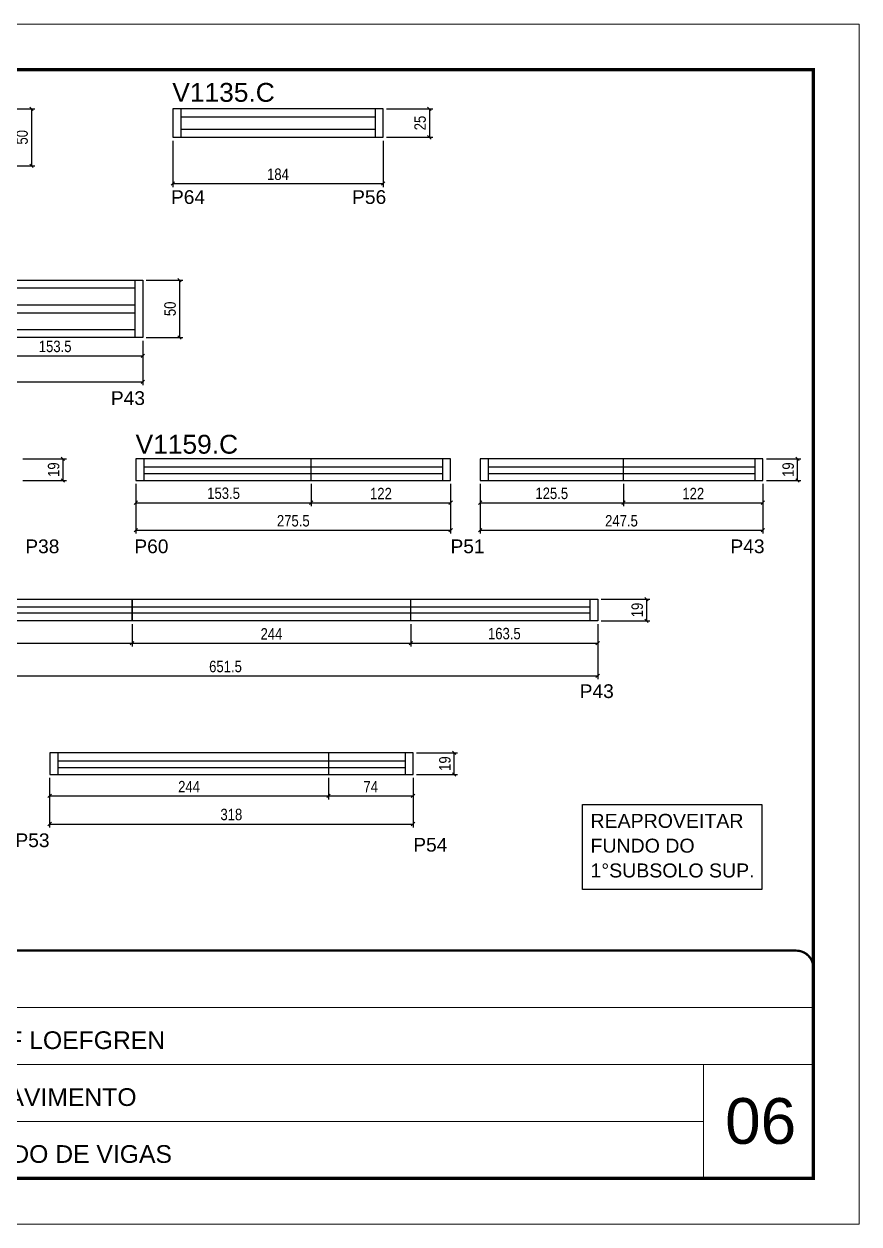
# Model space of a CAD drawing. Extents: x 1959 to 8212, y 239 to 4735.
# Drawn here: x 4312 to 5042, y 2537 to 3587 of the extents above; entities that cross this region are included whole.
import ezdxf

# ---------------------------------------------------------------- set-up
doc = ezdxf.new("R2010")
doc.units = 0
doc.linetypes.add('CONTINUO', pattern=[0])
doc.linetypes.add('DASHED', pattern=[0.75, 0.5, -0.25])
for name, color, linetype in [('5', 5, 'Continuous'), ('COTA', 241, 'Continuous'), ('NOMENCLATURA', 7, 'Continuous'), ('Painéis', 200, 'Continuous'), ('SARR_2.2x7', 40, 'Continuous')]:
    doc.layers.add(name, color=color, linetype=linetype)
for name, color, linetype, lineweight in [('CARIMBO', 255, 'Continuous', 9), ('Folhas', 255, 'Continuous', 9), ('SARRAFO DE PRESSAO', 251, 'DASHED', 9)]:
    doc.layers.add(name, color=color, linetype=linetype, lineweight=lineweight)
doc.styles.add('ARIAL', font='arial.ttf')
doc.styles.add('COTA TECNICA', font='techl___.ttf', dxfattribs={"height": 10})
doc.styles.add('COTA TECNICA-50', font='techl___.ttf', dxfattribs={"height": 10})
doc.styles.get("Standard").update_dxf_attribs({"font": 'arial.ttf'})
doc.dimstyles.new('COTA PAINEL-50', dxfattribs={"dimtxt": 10, "dimasz": 3, "dimexe": 3, "dimexo": 3, "dimgap": 3, "dimtad": 1, "dimdec": 1, "dimzin": 12, "dimdsep": 46, "dimtxsty": 'COTA TECNICA-50', "dimblk1": 'OBLIQUE', "dimblk2": 'OBLIQUE', "dimsah": 1, "dimcen": 0.9, "dimclrd": 4, "dimclre": 4, "dimclrt": 240, "dimadec": 1, "dimazin": 3, "dimtfac": 1, "dimtdec": 1, "dimtmove": 0, "dimatfit": 3, "dimfxl": 1, "dimtolj": 1, "dimtzin": 12, "dimarcsym": 0})
doc.dimstyles.new('PAINEL', dxfattribs={"dimtxt": 10, "dimasz": 3, "dimexe": 3, "dimexo": 3, "dimgap": 3, "dimtad": 1, "dimdec": 1, "dimzin": 12, "dimdsep": 46, "dimtxsty": 'COTA TECNICA', "dimblk1": 'OBLIQUE', "dimblk2": 'OBLIQUE', "dimsah": 1, "dimcen": 0.9, "dimclrd": 4, "dimclre": 4, "dimclrt": 240, "dimadec": 1, "dimazin": 3, "dimtfac": 1, "dimtdec": 1, "dimtmove": 0, "dimatfit": 3, "dimfxl": 1, "dimtolj": 1, "dimtzin": 12, "dimarcsym": 0})

# ---------------------------------------------------------------- blocks, each defined once
blk = doc.blocks.new('9999999999')
at = {"color": 30, "linetype": 'CONTINUO'}
for p, q in [((98564.6, 34379.6), (99584, 34379.6)), ((98564.6, 34329.8), (99488, 34329.8)), ((99584, 34329.8), (99488, 34329.8)), ((99488, 34329.8), (99488, 34230.2)), ((98564.6, 34280), (99488, 34280))]:
    blk.add_line(p, q, dxfattribs=at)
at = {"color": 30, "linetype": 'CONTINUO', "const_width": 2}
blk.add_lwpolyline([(99584, 34230.2), (99584, 34414.4, 0.414214), (99569, 34429.4), (98229, 34429.4, 0.414214), (98214, 34414.4), (98214, 34245.2, 0.414214), (98229, 34230.2), (99584, 34230.2)], format="xyb", dxfattribs=at)
at = {"layer": 'Folhas'}
blk.add_lwpolyline([(98139, 34190.2), (99624, 34190.2), (99624, 35240.2), (98139, 35240.2)], close=True, dxfattribs=at)
at = {"layer": 'Folhas', "color": 30, "const_width": 3}
blk.add_lwpolyline([(98214, 34230.2), (99584, 34230.2), (99584, 35200.2), (98214, 35200.2)], close=True, dxfattribs=at)
at = {"color": 7, "linetype": 'Continuous', "ltscale": 5, "style": 'ARIAL'}
for s, p in [('LEAF LOEFGREN', (98837.7, 34343.3)), ('3° PAVIMENTO', (98837.7, 34293.5)), ('FUNDO DE VIGAS', (98837.7, 34243.7))]:
    blk.add_text(s, height=15.483, dxfattribs=at).set_placement(p)
blk = doc.blocks.new('_Oblique')
at = {"color": 0, "linetype": 'ByBlock', "lineweight": -2}
blk.add_line((-0.5, -0.5), (0.5, 0.5), dxfattribs=at)
blk = doc.blocks.new('*D14')
at = {"layer": 'COTA', "color": 4, "lineweight": -2, "transparency": 16777216}
for p, q in [((4289, 3512.5), (4321.1, 3512.5)), ((4318.1, 3512.5), (4318.1, 3462.5)), ((4289, 3462.5), (4321.1, 3462.5))]:
    blk.add_line(p, q, dxfattribs=at)
at = {"layer": 'Defpoints', "color": 0, "transparency": 16777216}
for p in [(4286, 3512.5), (4286, 3462.5), (4318.1, 3462.5)]:
    blk.add_point(p, dxfattribs=at)
at = {"layer": 'COTA', "color": 4, "lineweight": -2, "transparency": 16777216, "xscale": 3, "yscale": 3, "zscale": 3}
for p, rotation in [((4318.1, 3512.5), 90), ((4318.1, 3462.5), 270)]:
    blk.add_blockref('_Oblique', p, dxfattribs=dict(at, rotation=rotation))
at = {"layer": 'COTA', "color": 240, "transparency": 16777216, "insert": (4309.9, 3487.5), "char_height": 10, "attachment_point": 5, "rotation": 90, "style": 'COTA TECNICA'}
blk.add_mtext('\\A1;50', dxfattribs=at)
blk = doc.blocks.new('*D18')
at = {"layer": 'COTA', "color": 4, "lineweight": -2, "transparency": 16777216}
for p, q in [((4140, 3309.4), (4140, 3270.5)), ((4415.5, 3309.4), (4415.5, 3270.5)), ((4140, 3273.5), (4415.5, 3273.5))]:
    blk.add_line(p, q, dxfattribs=at)
at = {"layer": 'Defpoints', "color": 0, "transparency": 16777216}
for p in [(4140, 3312.4), (4415.5, 3312.4), (4415.5, 3273.5)]:
    blk.add_point(p, dxfattribs=at)
at = {"layer": 'COTA', "color": 4, "lineweight": -2, "transparency": 16777216, "xscale": 3, "yscale": 3, "zscale": 3, "rotation": 180}
blk.add_blockref('_Oblique', (4140, 3273.5), dxfattribs=at)
at = {"layer": 'COTA', "color": 4, "lineweight": -2, "transparency": 16777216, "xscale": 3, "yscale": 3, "zscale": 3}
blk.add_blockref('_Oblique', (4415.5, 3273.5), dxfattribs=at)
at = {"layer": 'COTA', "color": 240, "transparency": 16777216, "insert": (4277.8, 3281.6), "char_height": 10, "attachment_point": 5, "style": 'COTA TECNICA'}
blk.add_mtext('\\A1;275.5', dxfattribs=at)
blk = doc.blocks.new('*D19')
at = {"layer": 'COTA', "color": 4, "lineweight": -2, "transparency": 16777216}
for p, q in [((4418.5, 3362.4), (4450.6, 3362.4)), ((4447.6, 3362.4), (4447.6, 3312.4)), ((4418.5, 3312.4), (4450.6, 3312.4))]:
    blk.add_line(p, q, dxfattribs=at)
at = {"layer": 'Defpoints', "color": 0, "transparency": 16777216}
for p in [(4415.5, 3362.4), (4415.5, 3312.4), (4447.6, 3312.4)]:
    blk.add_point(p, dxfattribs=at)
at = {"layer": 'COTA', "color": 4, "lineweight": -2, "transparency": 16777216, "xscale": 3, "yscale": 3, "zscale": 3}
for p, rotation in [((4447.6, 3362.4), 90), ((4447.6, 3312.4), 270)]:
    blk.add_blockref('_Oblique', p, dxfattribs=dict(at, rotation=rotation))
at = {"layer": 'COTA', "color": 240, "transparency": 16777216, "insert": (4439.4, 3337.4), "char_height": 10, "attachment_point": 5, "rotation": 90, "style": 'COTA TECNICA'}
blk.add_mtext('\\A1;50', dxfattribs=at)
blk = doc.blocks.new('*D22')
at = {"layer": 'COTA', "color": 4, "lineweight": -2, "transparency": 16777216}
for p, q in [((4262, 3309.4), (4262, 3293.3)), ((4415.5, 3309.4), (4415.5, 3293.3)), ((4262, 3296.3), (4415.5, 3296.3))]:
    blk.add_line(p, q, dxfattribs=at)
at = {"layer": 'Defpoints', "color": 0, "transparency": 16777216}
for p in [(4262, 3312.4), (4415.5, 3312.4), (4415.5, 3296.3)]:
    blk.add_point(p, dxfattribs=at)
at = {"layer": 'COTA', "color": 4, "lineweight": -2, "transparency": 16777216, "xscale": 3, "yscale": 3, "zscale": 3, "rotation": 180}
blk.add_blockref('_Oblique', (4262, 3296.3), dxfattribs=at)
at = {"layer": 'COTA', "color": 4, "lineweight": -2, "transparency": 16777216, "xscale": 3, "yscale": 3, "zscale": 3}
blk.add_blockref('_Oblique', (4415.5, 3296.3), dxfattribs=at)
at = {"layer": 'COTA', "color": 240, "transparency": 16777216, "insert": (4338.8, 3304.5), "char_height": 10, "attachment_point": 5, "style": 'COTA TECNICA'}
blk.add_mtext('\\A1;153.5', dxfattribs=at)
blk = doc.blocks.new('*D861')
at = {"layer": 'COTA', "color": 4, "lineweight": -2, "transparency": 16777216}
for p, q in [((4310.5, 3206.2), (4348.6, 3206.2)), ((4345.6, 3206.2), (4345.6, 3187.2)), ((4310.5, 3187.2), (4348.6, 3187.2))]:
    blk.add_line(p, q, dxfattribs=at)
at = {"layer": 'Defpoints', "color": 0, "transparency": 16777216}
for p in [(4307.5, 3206.2), (4307.5, 3187.2), (4345.6, 3187.2)]:
    blk.add_point(p, dxfattribs=at)
at = {"layer": 'COTA', "color": 4, "lineweight": -2, "transparency": 16777216, "xscale": 3, "yscale": 3, "zscale": 3}
for p, rotation in [((4345.6, 3206.2), 90), ((4345.6, 3187.2), 270)]:
    blk.add_blockref('_Oblique', p, dxfattribs=dict(at, rotation=rotation))
at = {"layer": 'COTA', "color": 240, "transparency": 16777216, "insert": (4337.5, 3196.7), "char_height": 10, "attachment_point": 5, "rotation": 90, "style": 'COTA TECNICA'}
blk.add_mtext('\\A1;19', dxfattribs=at)
blk = doc.blocks.new('*D862')
at = {"layer": 'COTA', "color": 4, "linetype": 'ByBlock', "lineweight": -2, "transparency": 16777216}
for p, q in [((4162.1, 3061.4), (4162.1, 3041.9)), ((4406.1, 3061.4), (4406.1, 3041.9)), ((4162.1, 3044.9), (4406.1, 3044.9))]:
    blk.add_line(p, q, dxfattribs=at)
at = {"layer": 'Defpoints', "color": 0, "linetype": 'ByBlock', "transparency": 16777216}
for p in [(4162.1, 3064.4), (4406.1, 3064.4), (4406.1, 3044.9)]:
    blk.add_point(p, dxfattribs=at)
at = {"layer": 'COTA', "color": 4, "linetype": 'ByBlock', "lineweight": -2, "transparency": 16777216, "xscale": 3, "yscale": 3, "zscale": 3, "rotation": 180}
blk.add_blockref('_Oblique', (4162.1, 3044.9), dxfattribs=at)
at = {"layer": 'COTA', "color": 4, "linetype": 'ByBlock', "lineweight": -2, "transparency": 16777216, "xscale": 3, "yscale": 3, "zscale": 3}
blk.add_blockref('_Oblique', (4406.1, 3044.9), dxfattribs=at)
at = {"layer": 'COTA', "color": 240, "linetype": 'ByBlock', "transparency": 16777216, "insert": (4284.1, 3053), "char_height": 10, "attachment_point": 5, "style": 'COTA TECNICA-50'}
blk.add_mtext('\\A1;244', dxfattribs=at)
blk = doc.blocks.new('*D863')
at = {"layer": 'COTA', "color": 4, "linetype": 'ByBlock', "lineweight": -2, "transparency": 16777216}
for p, q in [((4406.1, 3061.4), (4406.1, 3041.9)), ((4650.1, 3061.4), (4650.1, 3041.9)), ((4406.1, 3044.9), (4650.1, 3044.9))]:
    blk.add_line(p, q, dxfattribs=at)
at = {"layer": 'Defpoints', "color": 0, "linetype": 'ByBlock', "transparency": 16777216}
for p in [(4406.1, 3064.4), (4650.1, 3064.4), (4650.1, 3044.9)]:
    blk.add_point(p, dxfattribs=at)
at = {"layer": 'COTA', "color": 4, "linetype": 'ByBlock', "lineweight": -2, "transparency": 16777216, "xscale": 3, "yscale": 3, "zscale": 3, "rotation": 180}
blk.add_blockref('_Oblique', (4406.1, 3044.9), dxfattribs=at)
at = {"layer": 'COTA', "color": 4, "linetype": 'ByBlock', "lineweight": -2, "transparency": 16777216, "xscale": 3, "yscale": 3, "zscale": 3}
blk.add_blockref('_Oblique', (4650.1, 3044.9), dxfattribs=at)
at = {"layer": 'COTA', "color": 240, "linetype": 'ByBlock', "transparency": 16777216, "insert": (4528.1, 3053), "char_height": 10, "attachment_point": 5, "style": 'COTA TECNICA-50'}
blk.add_mtext('\\A1;244', dxfattribs=at)
blk = doc.blocks.new('*D864')
at = {"layer": 'COTA', "color": 4, "lineweight": -2, "transparency": 16777216}
for p, q in [((4162.1, 3061.4), (4162.1, 3013.3)), ((4813.6, 3061.4), (4813.6, 3013.3)), ((4162.1, 3016.3), (4813.6, 3016.3))]:
    blk.add_line(p, q, dxfattribs=at)
at = {"layer": 'Defpoints', "color": 0, "transparency": 16777216}
for p in [(4162.1, 3064.4), (4813.6, 3064.4), (4813.6, 3016.3)]:
    blk.add_point(p, dxfattribs=at)
at = {"layer": 'COTA', "color": 4, "lineweight": -2, "transparency": 16777216, "xscale": 3, "yscale": 3, "zscale": 3, "rotation": 180}
blk.add_blockref('_Oblique', (4162.1, 3016.3), dxfattribs=at)
at = {"layer": 'COTA', "color": 4, "lineweight": -2, "transparency": 16777216, "xscale": 3, "yscale": 3, "zscale": 3}
blk.add_blockref('_Oblique', (4813.6, 3016.3), dxfattribs=at)
at = {"layer": 'COTA', "color": 240, "transparency": 16777216, "insert": (4487.9, 3024.4), "char_height": 10, "attachment_point": 5, "style": 'COTA TECNICA'}
blk.add_mtext('\\A1;651.5', dxfattribs=at)
blk = doc.blocks.new('*D865')
at = {"layer": 'COTA', "color": 4, "lineweight": -2, "transparency": 16777216}
for p, q in [((4650.1, 3061.4), (4650.1, 3041.9)), ((4813.6, 3061.4), (4813.6, 3041.9)), ((4650.1, 3044.9), (4813.6, 3044.9))]:
    blk.add_line(p, q, dxfattribs=at)
at = {"layer": 'Defpoints', "color": 0, "transparency": 16777216}
for p in [(4650.1, 3064.4), (4813.6, 3064.4), (4813.6, 3044.9)]:
    blk.add_point(p, dxfattribs=at)
at = {"layer": 'COTA', "color": 4, "lineweight": -2, "transparency": 16777216, "xscale": 3, "yscale": 3, "zscale": 3, "rotation": 180}
blk.add_blockref('_Oblique', (4650.1, 3044.9), dxfattribs=at)
at = {"layer": 'COTA', "color": 4, "lineweight": -2, "transparency": 16777216, "xscale": 3, "yscale": 3, "zscale": 3}
blk.add_blockref('_Oblique', (4813.6, 3044.9), dxfattribs=at)
at = {"layer": 'COTA', "color": 240, "transparency": 16777216, "insert": (4731.9, 3053.2), "char_height": 10, "attachment_point": 5, "style": 'COTA TECNICA'}
blk.add_mtext('\\A1;163.5', dxfattribs=at)
blk = doc.blocks.new('*D866')
at = {"layer": 'COTA', "color": 4, "lineweight": -2, "transparency": 16777216}
for p, q in [((4816.6, 3083.4), (4859.2, 3083.4)), ((4856.2, 3083.4), (4856.2, 3064.4)), ((4816.6, 3064.4), (4859.2, 3064.4))]:
    blk.add_line(p, q, dxfattribs=at)
at = {"layer": 'Defpoints', "color": 0, "transparency": 16777216}
for p in [(4813.6, 3083.4), (4813.6, 3064.4), (4856.2, 3064.4)]:
    blk.add_point(p, dxfattribs=at)
at = {"layer": 'COTA', "color": 4, "lineweight": -2, "transparency": 16777216, "xscale": 3, "yscale": 3, "zscale": 3}
for p, rotation in [((4856.2, 3083.4), 90), ((4856.2, 3064.4), 270)]:
    blk.add_blockref('_Oblique', p, dxfattribs=dict(at, rotation=rotation))
at = {"layer": 'COTA', "color": 240, "transparency": 16777216, "insert": (4848.2, 3073.9), "char_height": 10, "attachment_point": 5, "rotation": 90, "style": 'COTA TECNICA'}
blk.add_mtext('\\A1;19', dxfattribs=at)
blk = doc.blocks.new('*D871')
at = {"layer": 'COTA', "color": 4, "linetype": 'ByBlock', "lineweight": -2, "transparency": 16777216}
for p, q in [((4334, 2927), (4334, 2883.6)), ((4652, 2927), (4652, 2883.6)), ((4334, 2886.6), (4652, 2886.6))]:
    blk.add_line(p, q, dxfattribs=at)
at = {"layer": 'Defpoints', "color": 0, "linetype": 'ByBlock', "transparency": 16777216}
for p in [(4334, 2930), (4652, 2930), (4652, 2886.6)]:
    blk.add_point(p, dxfattribs=at)
at = {"layer": 'COTA', "color": 4, "linetype": 'ByBlock', "lineweight": -2, "transparency": 16777216, "xscale": 3, "yscale": 3, "zscale": 3, "rotation": 180}
blk.add_blockref('_Oblique', (4334, 2886.6), dxfattribs=at)
at = {"layer": 'COTA', "color": 4, "linetype": 'ByBlock', "lineweight": -2, "transparency": 16777216, "xscale": 3, "yscale": 3, "zscale": 3}
blk.add_blockref('_Oblique', (4652, 2886.6), dxfattribs=at)
at = {"layer": 'COTA', "color": 240, "linetype": 'ByBlock', "transparency": 16777216, "insert": (4493, 2894.9), "char_height": 10, "attachment_point": 5, "style": 'COTA TECNICA-50'}
blk.add_mtext('\\A1;318', dxfattribs=at)
blk = doc.blocks.new('*D872')
at = {"layer": 'COTA', "color": 4, "lineweight": -2, "transparency": 16777216}
for p, q in [((4334, 2927), (4334, 2908.2)), ((4578, 2927), (4578, 2908.2)), ((4334, 2911.2), (4578, 2911.2))]:
    blk.add_line(p, q, dxfattribs=at)
at = {"layer": 'Defpoints', "color": 0, "transparency": 16777216}
for p in [(4334, 2930), (4578, 2930), (4578, 2911.2)]:
    blk.add_point(p, dxfattribs=at)
at = {"layer": 'COTA', "color": 4, "lineweight": -2, "transparency": 16777216, "xscale": 3, "yscale": 3, "zscale": 3, "rotation": 180}
blk.add_blockref('_Oblique', (4334, 2911.2), dxfattribs=at)
at = {"layer": 'COTA', "color": 4, "lineweight": -2, "transparency": 16777216, "xscale": 3, "yscale": 3, "zscale": 3}
blk.add_blockref('_Oblique', (4578, 2911.2), dxfattribs=at)
at = {"layer": 'COTA', "color": 240, "transparency": 16777216, "insert": (4456, 2919.3), "char_height": 10, "attachment_point": 5, "style": 'COTA TECNICA'}
blk.add_mtext('\\A1;244', dxfattribs=at)
blk = doc.blocks.new('*D873')
at = {"layer": 'COTA', "color": 4, "lineweight": -2, "transparency": 16777216}
for p, q in [((4578, 2927), (4578, 2908.2)), ((4652, 2927), (4652, 2908.2)), ((4578, 2911.2), (4652, 2911.2))]:
    blk.add_line(p, q, dxfattribs=at)
at = {"layer": 'Defpoints', "color": 0, "transparency": 16777216}
for p in [(4578, 2930), (4652, 2930), (4652, 2911.2)]:
    blk.add_point(p, dxfattribs=at)
at = {"layer": 'COTA', "color": 4, "lineweight": -2, "transparency": 16777216, "xscale": 3, "yscale": 3, "zscale": 3, "rotation": 180}
blk.add_blockref('_Oblique', (4578, 2911.2), dxfattribs=at)
at = {"layer": 'COTA', "color": 4, "lineweight": -2, "transparency": 16777216, "xscale": 3, "yscale": 3, "zscale": 3}
blk.add_blockref('_Oblique', (4652, 2911.2), dxfattribs=at)
at = {"layer": 'COTA', "color": 240, "transparency": 16777216, "insert": (4615, 2919.3), "char_height": 10, "attachment_point": 5, "style": 'COTA TECNICA'}
blk.add_mtext('\\A1;74', dxfattribs=at)
blk = doc.blocks.new('*D874')
at = {"layer": 'COTA', "color": 4, "lineweight": -2, "transparency": 16777216}
for p, q in [((4655, 2949), (4691, 2949)), ((4688, 2930), (4688, 2949)), ((4655, 2930), (4691, 2930))]:
    blk.add_line(p, q, dxfattribs=at)
at = {"layer": 'Defpoints', "color": 0, "transparency": 16777216}
for p in [(4652, 2949), (4688, 2949), (4652, 2930)]:
    blk.add_point(p, dxfattribs=at)
at = {"layer": 'COTA', "color": 4, "lineweight": -2, "transparency": 16777216, "xscale": 3, "yscale": 3, "zscale": 3}
for p, rotation in [((4688, 2949), 90), ((4688, 2930), 270)]:
    blk.add_blockref('_Oblique', p, dxfattribs=dict(at, rotation=rotation))
at = {"layer": 'COTA', "color": 240, "transparency": 16777216, "insert": (4679.9, 2939.5), "char_height": 10, "attachment_point": 5, "rotation": 90, "style": 'COTA TECNICA'}
blk.add_mtext('\\A1;19', dxfattribs=at)
blk = doc.blocks.new('*D926')
at = {"layer": 'COTA', "color": 4, "linetype": 'ByBlock', "lineweight": -2, "transparency": 16777216}
for p, q in [((4441.8, 3484.5), (4441.8, 3444)), ((4625.8, 3484.5), (4625.8, 3444)), ((4441.8, 3447), (4625.8, 3447))]:
    blk.add_line(p, q, dxfattribs=at)
at = {"layer": 'Defpoints', "color": 0, "linetype": 'ByBlock', "transparency": 16777216}
for p in [(4441.8, 3487.5), (4625.8, 3487.5), (4625.8, 3447)]:
    blk.add_point(p, dxfattribs=at)
at = {"layer": 'COTA', "color": 4, "linetype": 'ByBlock', "lineweight": -2, "transparency": 16777216, "xscale": 3, "yscale": 3, "zscale": 3, "rotation": 180}
blk.add_blockref('_Oblique', (4441.8, 3447), dxfattribs=at)
at = {"layer": 'COTA', "color": 4, "linetype": 'ByBlock', "lineweight": -2, "transparency": 16777216, "xscale": 3, "yscale": 3, "zscale": 3}
blk.add_blockref('_Oblique', (4625.8, 3447), dxfattribs=at)
at = {"layer": 'COTA', "color": 240, "linetype": 'ByBlock', "transparency": 16777216, "insert": (4533.8, 3455.1), "char_height": 10, "attachment_point": 5, "style": 'COTA TECNICA-50'}
blk.add_mtext('\\A1;184', dxfattribs=at)
blk = doc.blocks.new('*D927')
at = {"layer": 'COTA', "color": 4, "lineweight": -2, "transparency": 16777216}
for p, q in [((4628.8, 3512.5), (4669.3, 3512.5)), ((4666.3, 3512.5), (4666.3, 3487.5)), ((4628.8, 3487.5), (4669.3, 3487.5))]:
    blk.add_line(p, q, dxfattribs=at)
at = {"layer": 'Defpoints', "color": 0, "transparency": 16777216}
for p in [(4625.8, 3512.5), (4625.8, 3487.5), (4666.3, 3487.5)]:
    blk.add_point(p, dxfattribs=at)
at = {"layer": 'COTA', "color": 4, "lineweight": -2, "transparency": 16777216, "xscale": 3, "yscale": 3, "zscale": 3}
for p, rotation in [((4666.3, 3512.5), 90), ((4666.3, 3487.5), 270)]:
    blk.add_blockref('_Oblique', p, dxfattribs=dict(at, rotation=rotation))
at = {"layer": 'COTA', "color": 240, "transparency": 16777216, "insert": (4658.2, 3500), "char_height": 10, "attachment_point": 5, "rotation": 90, "style": 'COTA TECNICA'}
blk.add_mtext('\\A1;25', dxfattribs=at)
blk = doc.blocks.new('*D996')
at = {"layer": 'COTA', "color": 4, "linetype": 'ByBlock', "lineweight": -2, "transparency": 16777216}
for p, q in [((4409.4, 3184.2), (4409.4, 3140.8)), ((4684.9, 3184.2), (4684.9, 3140.8)), ((4409.4, 3143.8), (4684.9, 3143.8))]:
    blk.add_line(p, q, dxfattribs=at)
at = {"layer": 'Defpoints', "color": 0, "linetype": 'ByBlock', "transparency": 16777216}
for p in [(4409.4, 3187.2), (4684.9, 3187.2), (4684.9, 3143.8)]:
    blk.add_point(p, dxfattribs=at)
at = {"layer": 'COTA', "color": 4, "linetype": 'ByBlock', "lineweight": -2, "transparency": 16777216, "xscale": 3, "yscale": 3, "zscale": 3, "rotation": 180}
blk.add_blockref('_Oblique', (4409.4, 3143.8), dxfattribs=at)
at = {"layer": 'COTA', "color": 4, "linetype": 'ByBlock', "lineweight": -2, "transparency": 16777216, "xscale": 3, "yscale": 3, "zscale": 3}
blk.add_blockref('_Oblique', (4684.9, 3143.8), dxfattribs=at)
at = {"layer": 'COTA', "color": 240, "linetype": 'ByBlock', "transparency": 16777216, "insert": (4547.2, 3151.9), "char_height": 10, "attachment_point": 5, "style": 'COTA TECNICA-50'}
blk.add_mtext('\\A1;275.5', dxfattribs=at)
blk = doc.blocks.new('*D997')
at = {"layer": 'COTA', "color": 4, "lineweight": -2, "transparency": 16777216}
for p, q in [((4409.4, 3184.2), (4409.4, 3164.8)), ((4562.9, 3184.2), (4562.9, 3164.8)), ((4409.4, 3167.8), (4562.9, 3167.8))]:
    blk.add_line(p, q, dxfattribs=at)
at = {"layer": 'Defpoints', "color": 0, "transparency": 16777216}
for p in [(4409.4, 3187.2), (4562.9, 3187.2), (4562.9, 3167.8)]:
    blk.add_point(p, dxfattribs=at)
at = {"layer": 'COTA', "color": 4, "lineweight": -2, "transparency": 16777216, "xscale": 3, "yscale": 3, "zscale": 3, "rotation": 180}
blk.add_blockref('_Oblique', (4409.4, 3167.8), dxfattribs=at)
at = {"layer": 'COTA', "color": 4, "lineweight": -2, "transparency": 16777216, "xscale": 3, "yscale": 3, "zscale": 3}
blk.add_blockref('_Oblique', (4562.9, 3167.8), dxfattribs=at)
at = {"layer": 'COTA', "color": 240, "transparency": 16777216, "insert": (4486.2, 3176), "char_height": 10, "attachment_point": 5, "style": 'COTA TECNICA'}
blk.add_mtext('\\A1;153.5', dxfattribs=at)
blk = doc.blocks.new('*D998')
at = {"layer": 'COTA', "color": 4, "lineweight": -2, "transparency": 16777216}
for p, q in [((4562.9, 3184.2), (4562.9, 3164.8)), ((4684.9, 3184.2), (4684.9, 3164.8)), ((4562.9, 3167.8), (4684.9, 3167.8))]:
    blk.add_line(p, q, dxfattribs=at)
at = {"layer": 'Defpoints', "color": 0, "transparency": 16777216}
for p in [(4562.9, 3187.2), (4684.9, 3187.2), (4684.9, 3167.8)]:
    blk.add_point(p, dxfattribs=at)
at = {"layer": 'COTA', "color": 4, "lineweight": -2, "transparency": 16777216, "xscale": 3, "yscale": 3, "zscale": 3, "rotation": 180}
blk.add_blockref('_Oblique', (4562.9, 3167.8), dxfattribs=at)
at = {"layer": 'COTA', "color": 4, "lineweight": -2, "transparency": 16777216, "xscale": 3, "yscale": 3, "zscale": 3}
blk.add_blockref('_Oblique', (4684.9, 3167.8), dxfattribs=at)
at = {"layer": 'COTA', "color": 240, "transparency": 16777216, "insert": (4623.9, 3175.8), "char_height": 10, "attachment_point": 5, "style": 'COTA TECNICA'}
blk.add_mtext('\\A1;122', dxfattribs=at)
blk = doc.blocks.new('*D995')
at = {"layer": 'COTA', "color": 4, "linetype": 'ByBlock', "lineweight": -2, "transparency": 16777216}
for p, q in [((4710.7, 3184.2), (4710.7, 3140.8)), ((4958.2, 3184.2), (4958.2, 3140.8)), ((4710.7, 3143.8), (4958.2, 3143.8))]:
    blk.add_line(p, q, dxfattribs=at)
at = {"layer": 'Defpoints', "color": 0, "linetype": 'ByBlock', "transparency": 16777216}
for p in [(4710.7, 3187.2), (4958.2, 3187.2), (4958.2, 3143.8)]:
    blk.add_point(p, dxfattribs=at)
at = {"layer": 'COTA', "color": 4, "linetype": 'ByBlock', "lineweight": -2, "transparency": 16777216, "xscale": 3, "yscale": 3, "zscale": 3, "rotation": 180}
blk.add_blockref('_Oblique', (4710.7, 3143.8), dxfattribs=at)
at = {"layer": 'COTA', "color": 4, "linetype": 'ByBlock', "lineweight": -2, "transparency": 16777216, "xscale": 3, "yscale": 3, "zscale": 3}
blk.add_blockref('_Oblique', (4958.2, 3143.8), dxfattribs=at)
at = {"layer": 'COTA', "color": 240, "linetype": 'ByBlock', "transparency": 16777216, "insert": (4834.4, 3151.9), "char_height": 10, "attachment_point": 5, "style": 'COTA TECNICA-50'}
blk.add_mtext('\\A1;247.5', dxfattribs=at)
blk = doc.blocks.new('*D999')
at = {"layer": 'COTA', "color": 4, "lineweight": -2, "transparency": 16777216}
for p, q in [((4710.7, 3184.2), (4710.7, 3164.8)), ((4836.2, 3184.2), (4836.2, 3164.8)), ((4710.7, 3167.8), (4836.2, 3167.8))]:
    blk.add_line(p, q, dxfattribs=at)
at = {"layer": 'Defpoints', "color": 0, "transparency": 16777216}
for p in [(4710.7, 3187.2), (4836.2, 3187.2), (4836.2, 3167.8)]:
    blk.add_point(p, dxfattribs=at)
at = {"layer": 'COTA', "color": 4, "lineweight": -2, "transparency": 16777216, "xscale": 3, "yscale": 3, "zscale": 3, "rotation": 180}
blk.add_blockref('_Oblique', (4710.7, 3167.8), dxfattribs=at)
at = {"layer": 'COTA', "color": 4, "lineweight": -2, "transparency": 16777216, "xscale": 3, "yscale": 3, "zscale": 3}
blk.add_blockref('_Oblique', (4836.2, 3167.8), dxfattribs=at)
at = {"layer": 'COTA', "color": 240, "transparency": 16777216, "insert": (4773.4, 3175.9), "char_height": 10, "attachment_point": 5, "style": 'COTA TECNICA'}
blk.add_mtext('\\A1;125.5', dxfattribs=at)
blk = doc.blocks.new('*D1000')
at = {"layer": 'COTA', "color": 4, "lineweight": -2, "transparency": 16777216}
for p, q in [((4836.2, 3184.2), (4836.2, 3164.8)), ((4958.2, 3184.2), (4958.2, 3164.8)), ((4836.2, 3167.8), (4958.2, 3167.8))]:
    blk.add_line(p, q, dxfattribs=at)
at = {"layer": 'Defpoints', "color": 0, "transparency": 16777216}
for p in [(4836.2, 3187.2), (4958.2, 3187.2), (4958.2, 3167.8)]:
    blk.add_point(p, dxfattribs=at)
at = {"layer": 'COTA', "color": 4, "lineweight": -2, "transparency": 16777216, "xscale": 3, "yscale": 3, "zscale": 3, "rotation": 180}
blk.add_blockref('_Oblique', (4836.2, 3167.8), dxfattribs=at)
at = {"layer": 'COTA', "color": 4, "lineweight": -2, "transparency": 16777216, "xscale": 3, "yscale": 3, "zscale": 3}
blk.add_blockref('_Oblique', (4958.2, 3167.8), dxfattribs=at)
at = {"layer": 'COTA', "color": 240, "transparency": 16777216, "insert": (4897.2, 3175.8), "char_height": 10, "attachment_point": 5, "style": 'COTA TECNICA'}
blk.add_mtext('\\A1;122', dxfattribs=at)
blk = doc.blocks.new('*D1001')
at = {"layer": 'COTA', "color": 4, "lineweight": -2, "transparency": 16777216}
for p, q in [((4961.2, 3206.2), (4991.4, 3206.2)), ((4988.4, 3187.2), (4988.4, 3206.2)), ((4961.2, 3187.2), (4991.4, 3187.2))]:
    blk.add_line(p, q, dxfattribs=at)
at = {"layer": 'Defpoints', "color": 0, "transparency": 16777216}
for p in [(4958.2, 3206.2), (4988.4, 3206.2), (4958.2, 3187.2)]:
    blk.add_point(p, dxfattribs=at)
at = {"layer": 'COTA', "color": 4, "lineweight": -2, "transparency": 16777216, "xscale": 3, "yscale": 3, "zscale": 3}
for p, rotation in [((4988.4, 3206.2), 90), ((4988.4, 3187.2), 270)]:
    blk.add_blockref('_Oblique', p, dxfattribs=dict(at, rotation=rotation))
at = {"layer": 'COTA', "color": 240, "transparency": 16777216, "insert": (4980.3, 3196.7), "char_height": 10, "attachment_point": 5, "rotation": 90, "style": 'COTA TECNICA'}
blk.add_mtext('\\A1;19', dxfattribs=at)

msp = doc.modelspace()

# ---------------------------------------------------------------- linework, layer by layer
at = {"layer": 'COTA'}
msp.add_lwpolyline([(4800.29, 2903.59), (4957.24, 2903.59), (4957.24, 2829.34), (4800.29, 2829.34)], close=True, dxfattribs=at)
at = {"layer": 'Painéis'}
for p, q in [((3896.02, 3362.36), (4415.52, 3362.36)), ((4415.52, 3362.36), (4415.52, 3312.36)), ((4415.52, 3312.36), (3896.02, 3312.36)), ((4406.1, 3083.41), (4813.6, 3083.41)), ((4406.1, 3064.41), (4406.1, 3083.41)), ((4650.1, 3064.41), (4650.1, 3083.41)), ((4813.6, 3083.41), (4813.6, 3064.41)), ((4813.6, 3064.41), (4406.1, 3064.41))]:
    msp.add_line(p, q, dxfattribs=at)
at = {"layer": 'Painéis', "linetype": 'ByBlock'}
for p, q in [((4409.42, 3206.24), (4409.42, 3187.24)), ((4684.92, 3206.24), (4409.42, 3206.24)), ((4562.92, 3187.24), (4562.92, 3206.24)), ((4684.92, 3187.24), (4684.92, 3206.24)), ((4710.67, 3206.24), (4710.67, 3187.24)), ((4958.17, 3206.24), (4710.67, 3206.24)), ((4836.17, 3187.24), (4836.17, 3206.24)), ((4958.17, 3187.24), (4958.17, 3206.24)), ((4409.42, 3187.24), (4684.92, 3187.24)), ((4710.67, 3187.24), (4958.17, 3187.24)), ((4578.02, 2949.04), (4578.02, 2930.04))]:
    msp.add_line(p, q, dxfattribs=at)
for points in [[(4441.78, 3512.51), (4441.78, 3487.51), (4625.78, 3487.51), (4625.78, 3512.51)], [(4334.02, 2949.04), (4334.02, 2930.04), (4652.02, 2930.04), (4652.02, 2949.04)]]:
    msp.add_lwpolyline(points, close=True, dxfattribs=at)
at = {"layer": 'Painéis'}
msp.add_lwpolyline([(4406.1, 3064.41), (4162.1, 3064.41), (4162.1, 3083.41), (4406.1, 3083.41)], close=True, dxfattribs=at)
at = {"layer": 'SARR_2.2x7', "linetype": 'Continuous'}
for p, q in [((4448.78, 3512.51), (4448.78, 3487.51)), ((4618.78, 3512.51), (4618.78, 3487.51)), ((4448.78, 3505.51), (4618.78, 3505.51)), ((4448.78, 3494.51), (4618.78, 3494.51)), ((4408.52, 3362.36), (4408.52, 3312.36)), ((4408.52, 3355.36), (4140.02, 3355.36)), ((4408.52, 3340.51), (4140.02, 3340.51)), ((4408.52, 3333.51), (4140.02, 3333.51)), ((4140.02, 3319.36), (4408.52, 3319.36)), ((4416.42, 3206.24), (4416.42, 3187.24)), ((4677.92, 3206.24), (4677.92, 3187.24)), ((4717.67, 3206.24), (4717.67, 3187.24)), ((4951.17, 3206.24), (4951.17, 3187.24)), ((4416.42, 3199.24), (4677.92, 3199.24)), ((4416.42, 3193.24), (4677.92, 3193.24)), ((4717.67, 3199.24), (4951.17, 3199.24)), ((4717.67, 3193.24), (4951.17, 3193.24)), ((4806.6, 3083.41), (4806.6, 3064.41)), ((4406.1, 3076.41), (4169.1, 3076.41)), ((4169.1, 3071.41), (4406.1, 3071.41)), ((4650.1, 3076.41), (4406.1, 3076.41)), ((4406.1, 3071.41), (4650.1, 3071.41)), ((4806.6, 3076.41), (4650.1, 3076.41)), ((4650.1, 3071.41), (4806.6, 3071.41)), ((4341.02, 2949.04), (4341.02, 2930.04)), ((4341.02, 2942.04), (4645.02, 2942.04)), ((4645.02, 2949.04), (4645.02, 2930.04)), ((4341.02, 2936.04), (4645.02, 2936.04))]:
    msp.add_line(p, q, dxfattribs=at)

# ---------------------------------------------------------------- block references
at = {"layer": 'SARRAFO DE PRESSAO', "color": 6, "linetype": 'ByBlock'}
msp.add_blockref('9999999999', (-94581.71, -31653.56), dxfattribs=at)

# ---------------------------------------------------------------- texts
at = {"color": 0, "linetype": 'Continuous', "ltscale": 5, "style": 'ARIAL'}
for s, height, p in [('REAPROVEITAR ', 12.2353, (4807.27, 2883.28)), ('FUNDO DO', 12.235, (4807.27, 2861.57)), ('1°SUBSOLO SUP.', 12.2353, (4807.27, 2839.86))]:
    msp.add_text(s, height=height, dxfattribs=at).set_placement(p)
at = {"layer": '5', "linetype": 'Continuous'}
for s, rotation, p in [('P64', 359.99996, (4440.17, 3429.22)), ('P56', 359.99996, (4598.69, 3429.22)), ('P43', 359.99996, (4387.61, 3253.32)), ('P38', 359.99996, (4312.7, 3123.61)), ('P60', 359.99996, (4408.13, 3123.61)), ('P51', 359.99996, (4684.8, 3123.61)), ('P43', 359.99996, (4929.78, 3123.61)), ('P43', 0.00004, (4797.86, 2996.86)), ('P53', 359.99996, (4304.06, 2866.41)), ('P54', 0.00004, (4652.21, 2862.49))]:
    msp.add_text(s, height=12, rotation=rotation, dxfattribs=at).set_placement(p)
at = {"layer": 'CARIMBO', "style": 'ARIAL'}
msp.add_text('06', height=40, dxfattribs=at).set_placement((4925.13, 2606.79))
at = {"layer": 'NOMENCLATURA', "linetype": 'Continuous'}
for s, p in [('V1135.C', (4441.31, 3518.57)), ('V1159.C', (4409.22, 3210.67))]:
    msp.add_text(s, height=16.5, dxfattribs=at).set_placement(p)

# ---------------------------------------------------------------- dimensions: what is measured, and where the dimension line sits
at = {"layer": 'COTA'}
for base, p1, p2, picture, middle in [((4318.06, 3462.51), (4286.02, 3512.51), (4286.02, 3462.51), '*D14', (4309.95, 3487.51)), ((4666.29, 3487.51), (4625.78, 3512.51), (4625.78, 3487.51), '*D927', (4658.18, 3500.01)), ((4447.56, 3312.36), (4415.52, 3362.36), (4415.52, 3312.36), '*D19', (4439.45, 3337.36)), ((4345.57, 3187.24), (4307.52, 3206.24), (4307.52, 3187.24), '*D861', (4337.48, 3196.74)), ((4988.42, 3206.24), (4958.17, 3187.24), (4958.17, 3206.24), '*D1001', (4980.33, 3196.74)), ((4856.24, 3064.41), (4813.6, 3083.41), (4813.6, 3064.41), '*D866', (4848.15, 3073.91)), ((4688, 2949.04), (4652.02, 2930.04), (4652.02, 2949.04), '*D874', (4679.92, 2939.54))]:
    dim = msp.add_linear_dim(base=base, p1=p1, p2=p2, angle=90, dimstyle='PAINEL', dxfattribs=at)
    dim.commit()
    dim.dimension.update_dxf_attribs({"geometry": picture, "text_midpoint": middle})
at = {"layer": 'COTA', "color": 1, "linetype": 'ByBlock'}
for base, p1, p2, picture, middle in [((4625.78, 3446.97), (4441.78, 3487.51), (4625.78, 3487.51), '*D926', (4533.78, 3455.07)), ((4684.92, 3143.81), (4409.42, 3187.24), (4684.92, 3187.24), '*D996', (4547.17, 3151.92)), ((4958.17, 3143.81), (4710.67, 3187.24), (4958.17, 3187.24), '*D995', (4834.42, 3151.92)), ((4406.1, 3044.94), (4162.1, 3064.41), (4406.1, 3064.41), '*D862', (4284.1, 3053.02)), ((4650.1, 3044.94), (4406.1, 3064.41), (4650.1, 3064.41), '*D863', (4528.1, 3053.02)), ((4652.02, 2886.61), (4334.02, 2930.04), (4652.02, 2930.04), '*D871', (4493.02, 2894.85))]:
    dim = msp.add_linear_dim(base=base, p1=p1, p2=p2, dimstyle='COTA PAINEL-50', override={"dimarcsym": 1}, dxfattribs=at)
    dim.commit()
    dim.dimension.update_dxf_attribs({"geometry": picture, "text_midpoint": middle})
at = {"layer": 'COTA'}
for base, p1, p2, picture, middle in [((4415.52, 3273.52), (4140.02, 3312.36), (4415.52, 3312.36), '*D18', (4277.77, 3281.63)), ((4562.92, 3167.77), (4409.42, 3187.24), (4562.92, 3187.24), '*D997', (4486.17, 3175.99)), ((4836.17, 3167.77), (4710.67, 3187.24), (4836.17, 3187.24), '*D999', (4773.42, 3175.88)), ((4813.6, 3016.32), (4162.1, 3064.41), (4813.6, 3064.41), '*D864', (4487.85, 3024.43)), ((4813.6, 3044.94), (4650.1, 3064.41), (4813.6, 3064.41), '*D865', (4731.85, 3053.16)), ((4578.02, 2911.19), (4334.02, 2930.04), (4578.02, 2930.04), '*D872', (4456.02, 2919.26))]:
    dim = msp.add_linear_dim(base=base, p1=p1, p2=p2, dimstyle='PAINEL', dxfattribs=at)
    dim.commit()
    dim.dimension.update_dxf_attribs({"geometry": picture, "text_midpoint": middle})
for base, p1, p2, picture, middle in [((4415.52, 3296.27), (4262.02, 3312.36), (4415.52, 3312.36), '*D22', (4338.77, 3304.49)), ((4684.92, 3167.77), (4562.92, 3187.24), (4684.92, 3187.24), '*D998', (4623.92, 3175.83)), ((4958.17, 3167.77), (4836.17, 3187.24), (4958.17, 3187.24), '*D1000', (4897.17, 3175.83)), ((4652.02, 2911.19), (4578.02, 2930.04), (4652.02, 2930.04), '*D873', (4615.02, 2919.26))]:
    dim = msp.add_linear_dim(base=base, p1=p1, p2=p2, dimstyle='PAINEL', override={"dimtmove": 1}, dxfattribs=at)
    dim.commit()
    dim.dimension.update_dxf_attribs({"geometry": picture, "text_midpoint": middle})

doc.saveas('drawing.dxf')
